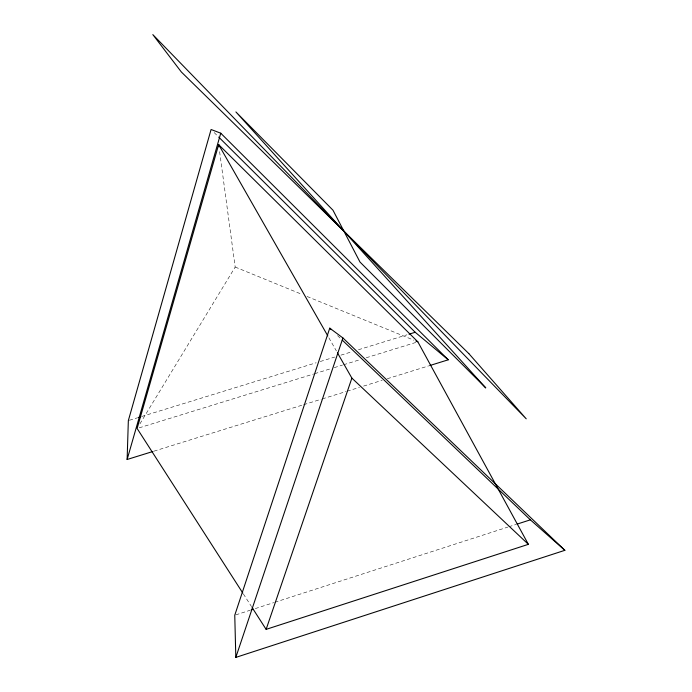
<?xml version="1.0" encoding="UTF-8"?>
<svg xmlns="http://www.w3.org/2000/svg" width="692" height="692" viewBox="0 0 692 692"><rect width="100%" height="100%" fill="white"/><g stroke="black" fill="none" stroke-linecap="round" stroke-linejoin="round"><path stroke-width="0.52" stroke-dasharray="3.46 2.59" d="M139.922 423.859L235.185 267.043L219.373 149.956M235.79 614.885L250.158 610.249M255.287 608.588L273.764 602.628M274.793 602.299L507.772 527.114M508.802 526.785L515.981 524.467M153.97 451.158L302.663 405.002M303.693 404.682L321.252 399.232M322.282 398.912L346.035 391.542M347.064 391.222L359.451 387.373M363.585 386.093L382.174 380.323M387.33 378.714L428.633 365.895M129.369 420.286L137.63 417.743M141.756 416.472L316.14 362.772M320.266 361.501L334.72 357.055M340.905 355.152L352.263 351.657M358.447 349.745L406.948 334.816M139.187 427.838L313.606 374.009M314.644 373.689L330.119 368.905M334.253 367.634L342.505 365.082M343.535 364.77L360.048 359.667M366.241 357.764L415.78 342.471M235.185 267.043L302.067 294.42M307.058 296.47L413.859 340.196M337.558 335.62L340.68 338.604M214.139 132.535L217.963 136.333M243.359 593.918L251.533 606.642M328.873 337.8L336.364 350.93"/><path stroke-width="1.04" d="M152.941 451.478L127.129 459.488L128.34 420.606L211.086 129.499L220.757 133.21L448.252 359.805L429.671 365.575M127.129 459.488L220.757 133.21M329.747 328.164L234.761 615.214L235.816 657.4L564.871 550.313L342.921 337.955L329.747 328.164L331.312 329.651M235.816 657.4L342.921 337.955M242.771 593.009L137.12 428.469L218.655 144.637L417.847 341.831L528.368 544.336L266.126 629.365L351.882 378.117L337.437 352.799M251.187 609.912L253.237 609.254M517.01 524.138L530.357 519.83L564.871 550.313M138.66 417.432L140.718 416.792M409.015 334.175L415.2 332.272L448.252 359.805M415.849 341.018L417.847 341.831M351.882 378.117L528.368 544.336M342.237 340.092L530.357 519.83M218.733 137.094L415.2 332.272M252.113 607.55L266.126 629.365M327.809 335.923L218.655 144.637L218.94 146.765M468.83 353.603L181.365 72.011L152.82 34.6L526.231 418.824L468.83 353.603M485.689 387.831L359.987 262.034L332.973 210.195L235.903 111.931L485.689 387.831"/></g></svg>
